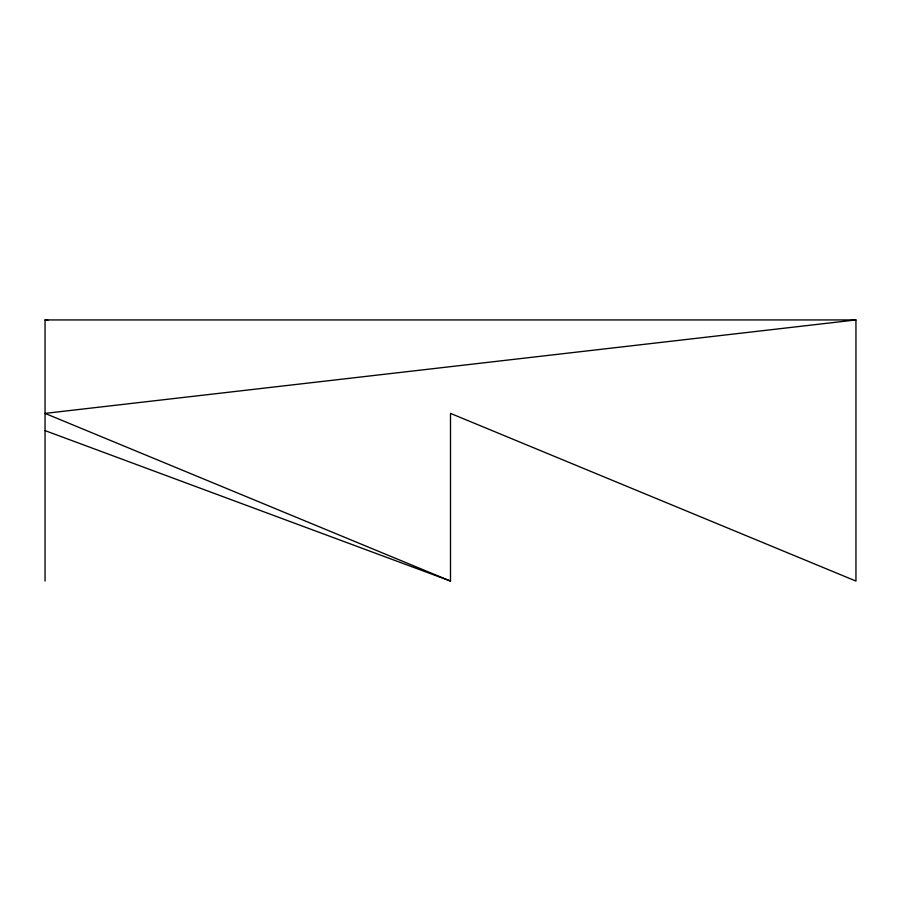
<?xml version="1.0" encoding="UTF-8"?>
<svg xmlns="http://www.w3.org/2000/svg" width="901" height="901" viewBox="0 0 901 901"><rect width="100%" height="100%" fill="white"/><g stroke="black" fill="none" stroke-linecap="round" stroke-linejoin="round"><path stroke-width="1.35" d="M855.95 319.934L45.05 413.39L450.5 581.066L450.5 413.39L855.95 581.066L855.95 319.934L45.05 319.934L45.05 581.066M45.05 319.934L47.843 320.249M45.05 430.61L450.5 581.066"/></g></svg>
